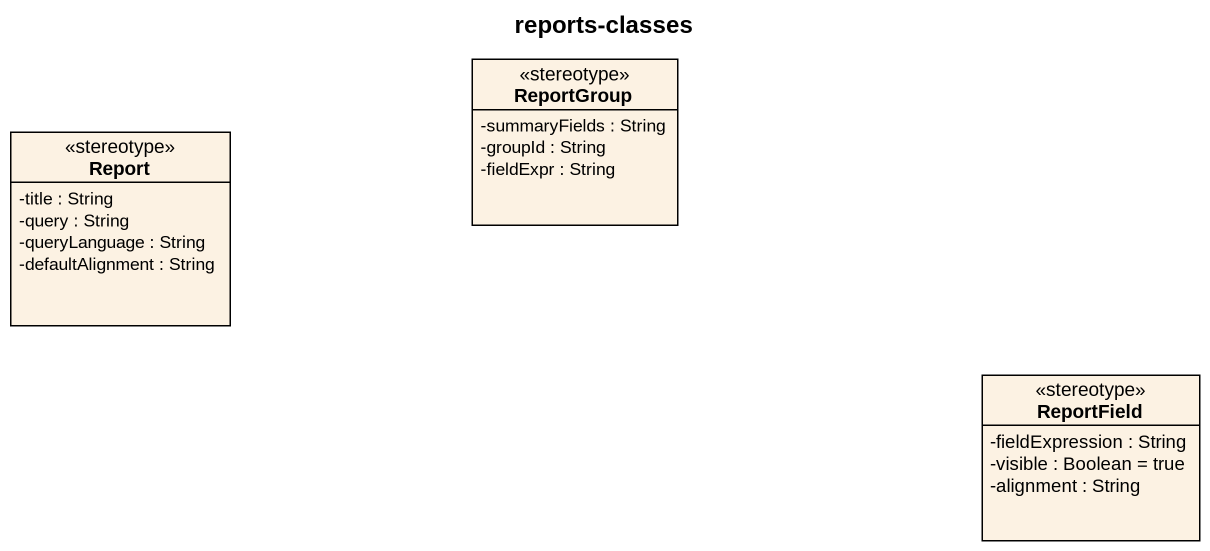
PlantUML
@startuml
title reports-classes
hide circle
hide empty members
skinparam classAttributeIconSize 0
class ReportGroup <<stereotype>> {
  -summaryFields : String
  -groupId : String
  -fieldExpr : String
}
class Report <<stereotype>> {
  -title : String
  -query : String
  -queryLanguage : String
  -defaultAlignment : String
}
class ReportField <<stereotype>> {
  -fieldExpression : String
  -visible : Boolean = true
  -alignment : String
}
@enduml
